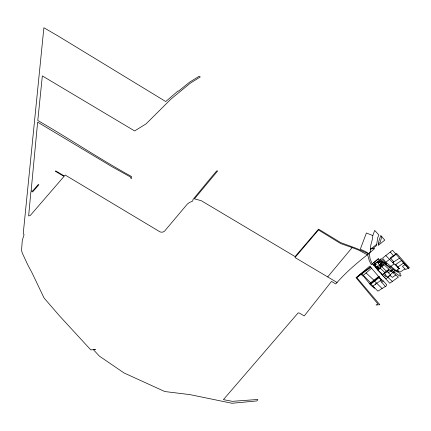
<?xml version="1.0" encoding="UTF-8"?>
<svg xmlns="http://www.w3.org/2000/svg" width="431" height="431" viewBox="0 0 431 431"><rect width="100%" height="100%" fill="white"/><g stroke="black" fill="none" stroke-linecap="round" stroke-linejoin="round"><path stroke-width="0.65" d="M378.337 243.946L378.321 245.341L384.797 240.105L380.751 235.493L378.353 242.825L378.337 243.946L380.298 242.233L381.667 236.597M372.81 235.574C372.729 241.004 369.539 245.902 370.455 251.338L369.092 253.827L365.283 251.456L360.294 249.204L366.415 232.977L372.81 235.574L374.717 230.418L378.919 235.014L377.798 237.454L376.635 244.582L376.834 245.271L372.626 248.757M370.832 267.258L356.771 277.591L379.83 304.706L376.037 305.029L377.852 303.887L356.119 277.769L369.782 266.089L379.345 277.424L370.87 284.158L374.701 287.87L374.399 288.258L370.843 285.198L363.117 275.743L362.724 275.991L361.167 274.353M385.831 278.927L390.098 275.522L389.861 275.328L392.442 277.408L395.777 274.913L392.813 272.462L387.663 277.117L392.334 281.438L398.384 277.111L395.685 274.983M352.149 247.588L340.587 243.52L318.477 229.955L294.998 257.533L327.7 276.917L352.149 247.588L359.071 250.292L367.729 255.05L369.243 260.626L371.344 264.742L372.228 263.982L370.089 258.902L369.448 254.274L356.949 248.601L340.598 242.567L318.59 229.141L295.079 256.59L201.331 200.727L194.446 198.836L217.666 170.935L216.701 170.886L207.882 181.44L192.969 199.537L192.749 201.002L189.268 202.608L187.183 204.262L164.556 231.145C163.069 232.444 160.715 232.595 159.147 231.345L65.183 175.029L64.332 176.015L55.631 170.891L55.335 171.236L64.03 176.408L30.283 215.484L28.629 215.953L30.908 191.623L32.643 191.865L38.844 184.71L38.391 184.441L32.67 191.019L31.145 190.712L37.637 122.14L112.189 166.824L130.329 176.92L130.97 178.472L131.778 178.224L131.503 176.521C99.712 159.034 69.326 138.642 37.799 120.491L42.335 75.91L134.644 130.943L146.125 123.832L171.161 98.893L190.297 83.188L200.275 76.95L199.181 76.26L189.602 82.159L178.45 91.205L178.057 90.93L165.741 101.544L58.244 36.091L43.881 27.729L23.231 233.694L24.071 234.663L22.293 240.353L21.55 250.336L22.288 253.11L27.805 264.914L31.969 272.71L44.048 297.977L59.413 315.772L90.785 349.87L95.472 349.519L93.538 349.821L99.335 356.087L124.042 372.96L164.766 391.531L190.017 394.634L232.007 403.271L256.989 400.916L257.84 399.467L232.282 401.342L223.409 399.629L298.09 312.933L299.233 312.998L304.238 315.934L331.52 281.432L335.754 283.943C345.5 272.721 356.82 262.969 368.521 253.881M372.863 286.141L375.282 284.39L376.452 283.011L374.754 281.26M389.419 267.689L390.184 266.929L395.701 271.126L400.404 273.459L399.693 274.202L401.099 275.625L400.21 276.185C392.813 272.306 388.169 264.828 380.514 261.461L379.894 261.892L378.973 260.717M384.759 263.293L385.352 262.743L386.774 264.149L381.058 261.105L379.916 259.521L381.333 258.632L385.352 262.743M380.907 267.198L379.986 268.028L384.921 272.57L389.048 269.327L380.514 261.461M373.074 264.618L379.549 260.335L378.283 258.627L372.422 263.81L377.772 269.973L383.822 264.65L381.629 266.563L386.553 271.298M369.556 252.986L374.717 248.509L370.342 249.032M361.938 273.771L363.355 275.307L371.635 268.147M378.51 258.934L373.677 262.695M399.456 258.255L392.905 262.441L393.735 261.908L390.351 257.77L396.633 253.428L409.45 267.883L408.453 268.265L392.463 250.249L382.561 258.142L385.82 262.242L396.019 270.517L397.441 269.973L399.063 268.594L399.397 268.852L395.809 264.462L395.259 264.839L394.036 263.88L385.81 255.556M380.287 268.184L377.885 270.102L384.565 277.542L386.321 276.055L387.889 277.295M356.119 277.769L360.257 274.283L370.536 266.924M385.82 262.242L396.014 254.333M383.272 280.964L381.645 279.735L380.481 280.592L381.731 282.203L383.272 280.964L386.591 284.616L386.332 285.877L377.89 291.151L374.701 287.87M370.827 248.973L376.71 244.285M390.745 266.498L394.036 263.88M389.048 269.327L382.082 274.762M379.059 277.004L374.399 280.656L366.059 272.958M369.965 284.121L379.425 276.713L379.011 276.26L369.502 283.55M394.354 272.187L393.384 272.931L389.726 269.941L382.41 275.129M383.525 276.357L385.476 274.913L386.321 276.055M375.282 284.39L381.645 279.735L379.345 277.424M388.396 272.775L393.347 269.23M395.259 264.839L397.63 267.198L403.675 262.942M392.334 281.438L389.775 283.242L384.565 277.542M395.809 264.462L401.476 260.491L408.453 268.265L405.469 269.445L402.462 266.433L405.135 264.564M379.064 277.661L380.083 278.771L380.341 278.593M381.451 274.068L381.936 273.739L377.885 270.102M396.019 270.517L398.093 271.46L398.61 271.115L397.441 269.973M373.995 265.092L375.724 263.944M374.733 265.383L375.864 264.639L375.153 263.745M379.765 262.059L378.633 262.808L377.922 261.913M376.29 267.344L381.322 264.02M376.171 267.834L377.906 266.692M379.98 265.318L381.71 264.176M376.721 268.524L378.45 267.376M380.525 266.008L382.254 264.86M404.93 268.96L400.254 271.983L398.093 271.46M393.584 271.438L395.146 270.722M385.761 264.359L390.184 266.929M327.7 276.917L337.053 282.494M390.944 270.954L392.813 272.462M380.223 259.333L384.624 263.217M382.087 288.533L376.452 283.011M387.27 271.692L390.378 274.676M397.63 267.198L399.063 268.594M363.355 275.307L370.563 282.731M380.083 278.771L381.263 280.015M393.74 255.992L390.244 252.022M381.731 282.203L385.352 286.491M378.343 263.26L377.798 262.576L379.533 261.428L380.077 262.118L378.17 263.373L379.258 264.747L381.166 263.492L382.803 265.55L381.069 266.692L379.436 264.634M375.18 263.26L376.268 264.634L374.539 265.776L373.445 264.402M384.533 273.696L385.476 274.913M379.054 261.17L374.027 264.489L377.19 268.475L382.222 265.151L379.054 261.17M377.357 266.008L375.627 267.15L377.265 269.208L378.994 268.066L377.357 266.008"/></g></svg>
